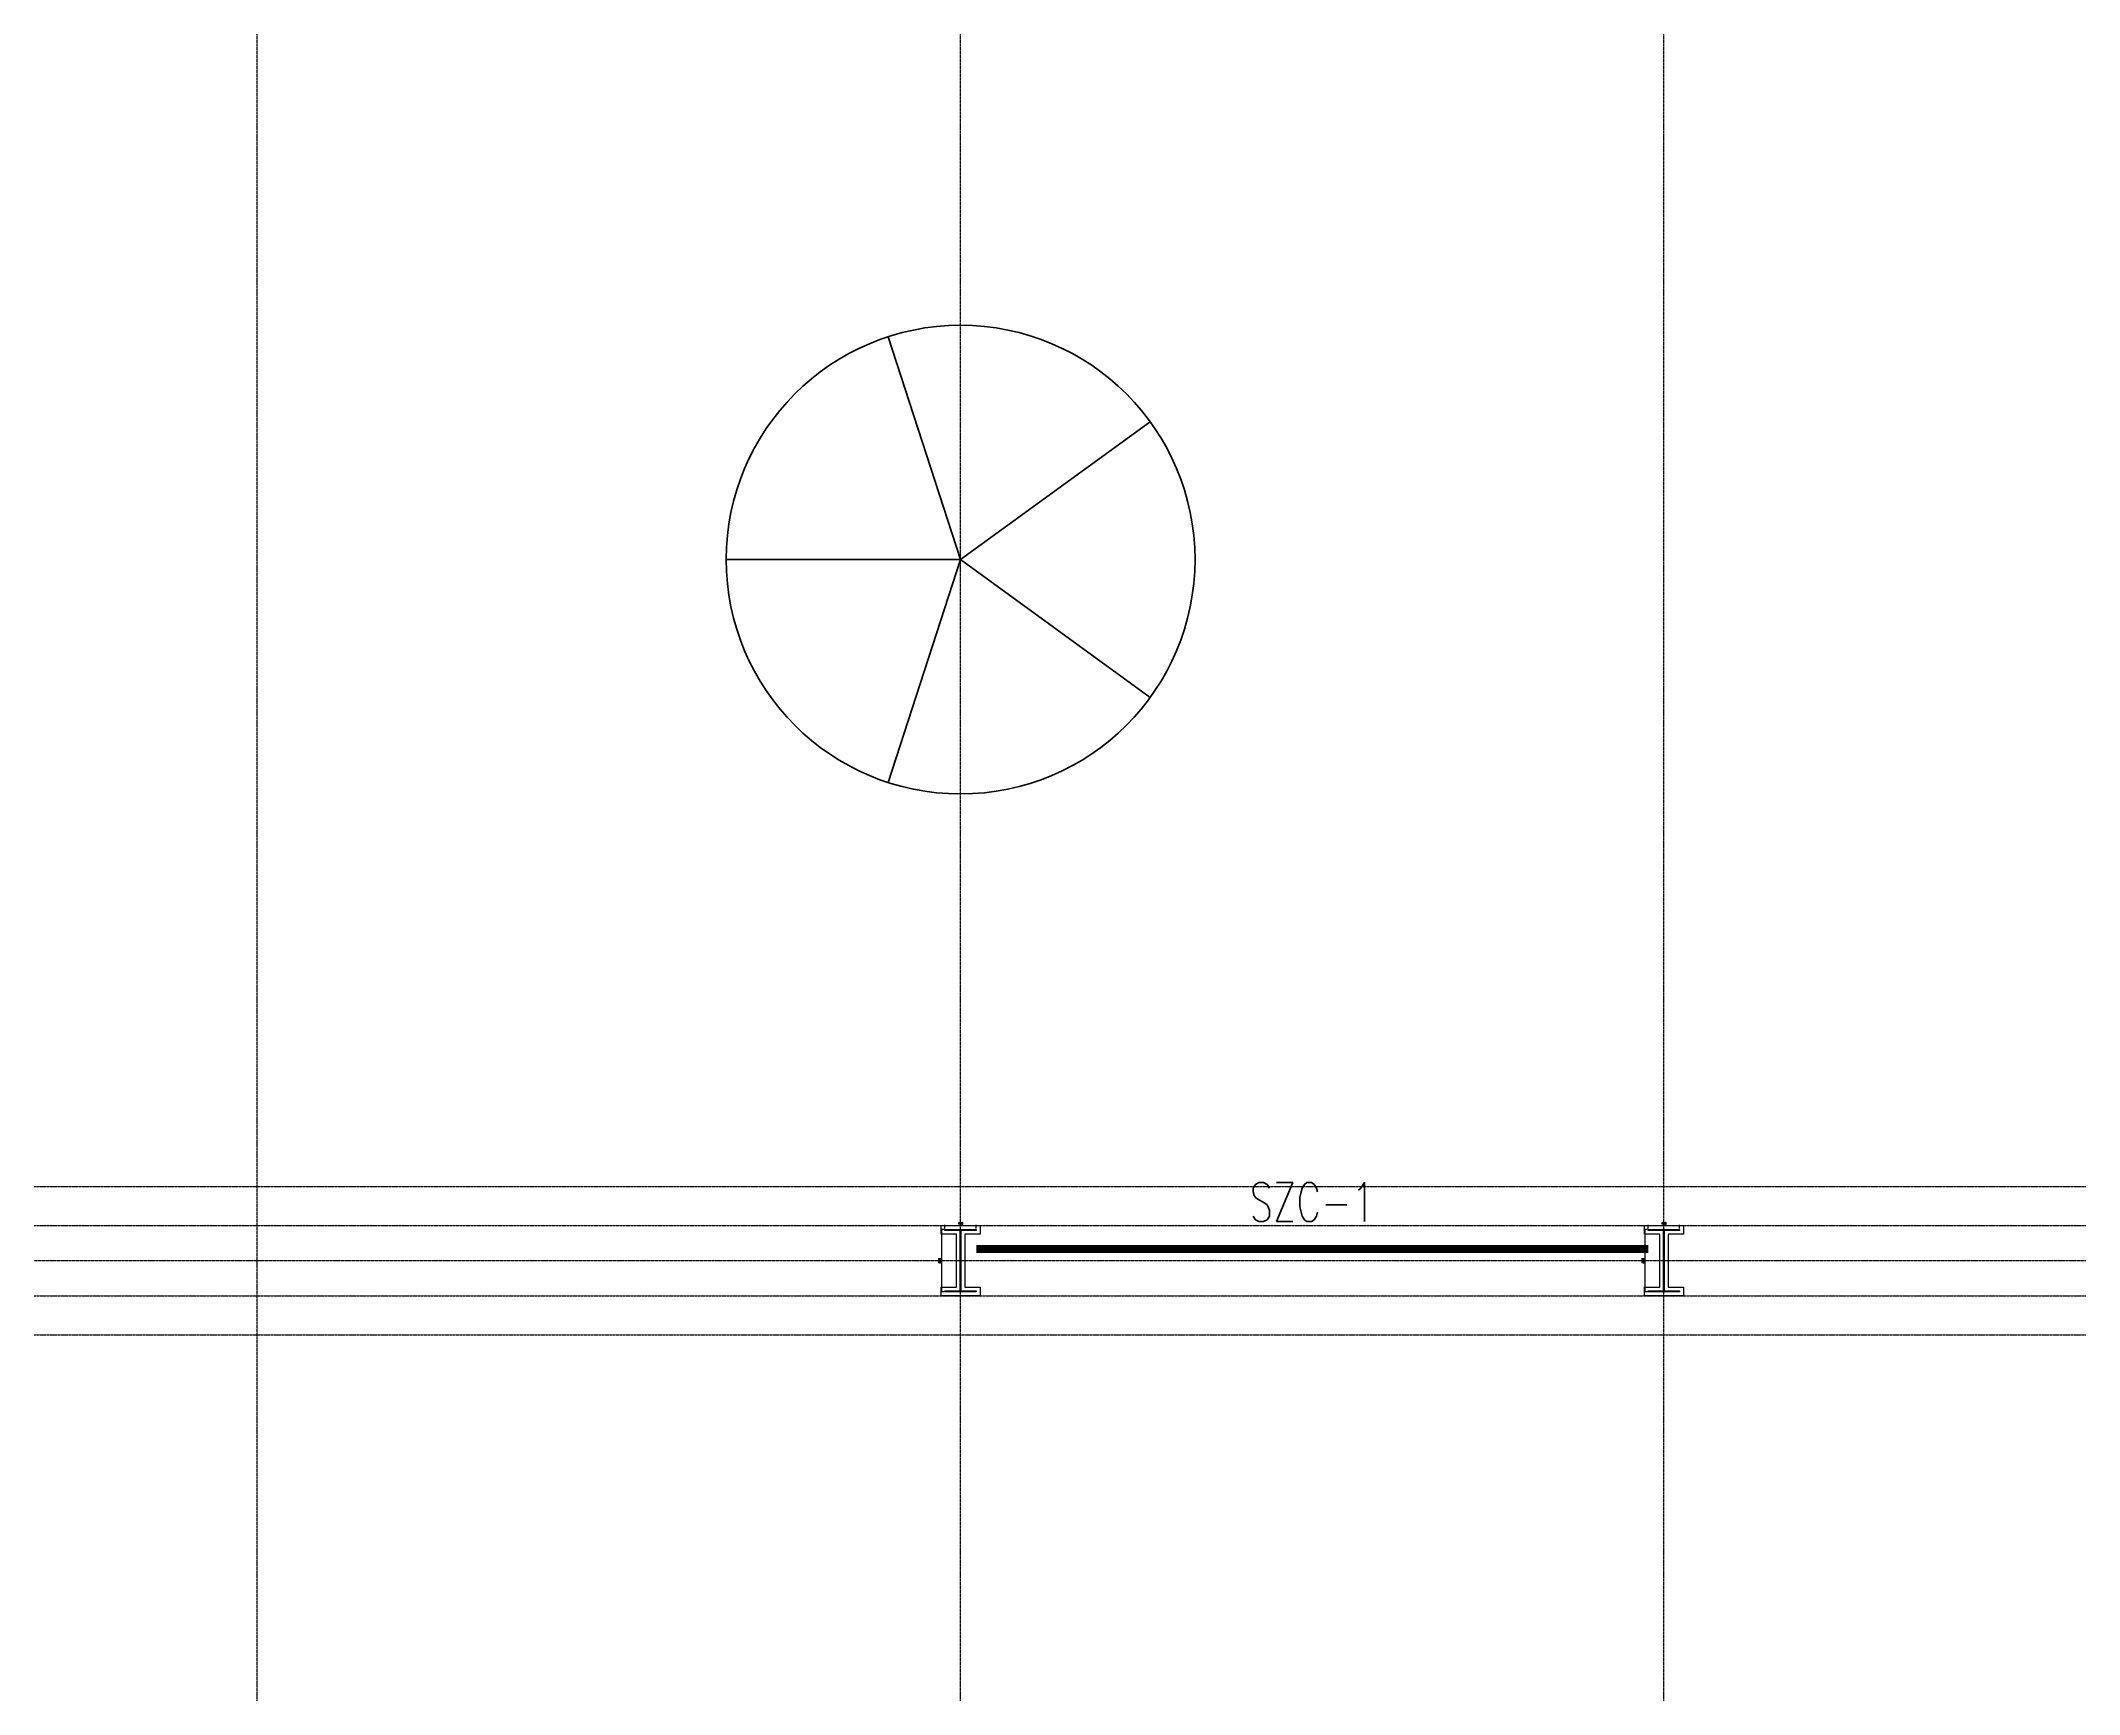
# Model space of a CAD drawing. Extents: x -954573 to 446329, y 489853 to 1226784.
# Drawn here: x -293625 to -267539, y 561320 to 582487 of the extents above; entities that cross this region are included whole.
import ezdxf
from ezdxf.enums import TextEntityAlignment as Align

# ---------------------------------------------------------------- set-up
doc = ezdxf.new("R2010")
doc.units = 0
doc.header["$LTSCALE"] = 10
doc.header["$MEASUREMENT"] = 0
for name, pattern in [('10平面$0$CENTER', [2, 1.25, -0.25, 0.25, -0.25]), ('10平面$0$DOTE', [2.4200000000000004, 2, -0.2, 0.02, -0.2]), ('10平面$1$DASH', [0.35, 0.25, -0.1])]:
    doc.linetypes.add(name, pattern=pattern)
doc.layers.get('Defpoints').update_dxf_attribs({"color": 210})
for name, color, linetype in [('10平面$0$A-AXIS-DOTE', 8, '10平面$0$DOTE'), ('10平面$0$A-AXIS-DP', 8, 'Continuous'), ('10平面$0$A-HATCH-2', 8, 'Continuous'), ('10平面$0$A-LIN-V', 8, 'Continuous'), ('10平面$0$A-WINDOW', 8, 'Continuous'), ('10平面$0$AS-COLN', 8, 'Continuous'), ('10平面$0$AS-WALL', 8, 'Continuous'), ('A-LIN-V', 9, 'Continuous')]:
    doc.layers.add(name, color=color, linetype=linetype)
doc.layers.add('10平面$0$THIN', color=7, linetype='Continuous', lineweight=0)
doc.layers.add('10平面$0$柱间支撑', color=6, linetype='10平面$0$CENTER', lineweight=0)
doc.styles.add('10平面$0$_TCH_DIM_T3', font='SIMPLEX', dxfattribs={"width": 0.7058823529411765, "bigfont": 'GBCBIG'})
doc.styles.add('10平面$0$TSSD_Rein', font='tj-romans1.shx', dxfattribs={"width": 0.7, "bigfont": 'tj-hztxt.shx'})
doc.dimstyles.new('10平面$0$_TCH_ARCH&&10', dxfattribs={"dimtxt": 29.75, "dimasz": 10, "dimexe": 10, "dimexo": 10, "dimgap": 12.625, "dimtad": 1, "dimdec": 0, "dimzin": 0, "dimdsep": 46, "dimtxsty": '10平面$0$_TCH_DIM_T3', "dimblk": '10平面$0$_ArchTick', "dimcen": 0.09, "dimclrt": 7, "dimazin": 2, "dimtfac": 1, "dimtdec": 0, "dimtix": 1, "dimtmove": 2, "dimatfit": 3, "dimfxl": 0, "dimtolj": 1, "dimtzin": 0, "dimarcsym": 0})

# ---------------------------------------------------------------- blocks, each defined once
blk = doc.blocks.new('10平面$0$dote')
at = {"layer": '10平面$0$A-AXIS-DOTE', "ltscale": 2}
for p, q in [((-52117.79967473086, -264079.9999961853), (-52117.79967473075, -75950)), ((-70117.79967473086, -264079.9999961853), (-70117.79967473092, -178599.9999961853)), ((-61117.79967473086, -264079.9999961853), (-61117.79967473092, -178599.9999961853)), ((98696.38485717773, -237950.0000000029), (-97273.61514282227, -237950.0000000019))]:
    blk.add_line(p, q, dxfattribs=at)
blk = doc.blocks.new('10平面$0$4324324')
at = {"layer": '10平面$0$A-HATCH-2', "linetype": '10平面$1$DASH'}
for p, q in [((-313054.1845319091, 567819.9999928264), (-128854.1845319089, 567819.9999983251)), ((-313054.1845319091, 567319.9999928264), (-128854.1845319088, 567319.999998325)), ((-313054.1845319091, 566419.8959994324), (-128854.1845319088, 566419.8959939337)), ((-313054.1845319091, 565919.8959994324), (-128854.1845319089, 565919.8959939338))]:
    blk.add_line(p, q, dxfattribs=at)
blk = doc.blocks.new('10平面$0$w4324324')
at = {"layer": '10平面$0$A-HATCH-2', "lineweight": 60}
for p, q in [((-1694760.399681418, 683604.9999961873), (-1694760.399681418, 686604.9999961873)), ((-1694760.399681418, 683604.9999961875), (-1697613.569230303, 684532.0509793123)), ((-1694760.399681418, 683604.9999961873), (-1691907.230132533, 684532.0509793122)), ((-1694760.399681418, 683604.9999961874), (-1696523.755438295, 681177.9490130626)), ((-1694760.399681418, 683604.9999961874), (-1692997.043924541, 681177.9490130625))]:
    blk.add_line(p, q, dxfattribs=at)
blk.add_circle((-1694760.399681418, 683604.9999961873), 3000, dxfattribs=at)
blk = doc.blocks.new('10平面$0$342343')
at = {"layer": '10平面$0$A-LIN-V'}
blk.add_blockref('10平面$0$w4324324', (1048660.399681422, 81555.6676205147), dxfattribs=at)
blk = doc.blocks.new('10平面$0$_ArchTick')
at = {"color": 0, "linetype": 'ByBlock', "const_width": 0.4}
blk.add_lwpolyline([(-0.5, -0.5), (0.5, 0.5)], dxfattribs=at)
blk = doc.blocks.new('*D3408')
at = {"layer": '10平面$0$A-AXIS-DP', "color": 0, "lineweight": -2}
for p, q in [((-165054.1845319085, 621029.9999961833), (-165054.1845319085, 621078.7499961833)), ((-165054.1845319085, 621068.7499961833), (-164654.1845319085, 621068.7499961833)), ((-164654.1845319085, 621029.9999961833), (-164654.1845319085, 621078.7499961833))]:
    blk.add_line(p, q, dxfattribs=at)
at = {"layer": 'Defpoints', "color": 0}
for p in [(-165054.1845319085, 621019.9999961833), (-164654.1845319085, 621068.7499961833), (-164654.1845319085, 621019.9999961833)]:
    blk.add_point(p, dxfattribs=at)
at = {"layer": '10平面$0$A-AXIS-DP', "color": 0, "lineweight": -2, "xscale": 10, "yscale": 10, "zscale": 10, "rotation": 180}
blk.add_blockref('10平面$0$_ArchTick', (-165054.1845319085, 621068.7499961833), dxfattribs=at)
at = {"layer": '10平面$0$A-AXIS-DP', "color": 0, "lineweight": -2, "xscale": 10, "yscale": 10, "zscale": 10}
blk.add_blockref('10平面$0$_ArchTick', (-164654.1845319085, 621068.7499961833), dxfattribs=at)
at = {"layer": '10平面$0$A-AXIS-DP', "color": 7, "insert": (-164854.1845319085, 621096.2499961833), "char_height": 29.75, "attachment_point": 5, "style": '10平面$0$_TCH_DIM_T3'}
blk.add_mtext('\\A1;400', dxfattribs=at)
blk = doc.blocks.new('*D3409')
at = {"layer": '10平面$0$A-AXIS-DP', "color": 0, "lineweight": -2}
for p, q in [((-165064.1845319085, 621019.9999961836), (-165105.4345319085, 621019.9999961836)), ((-165095.4345319085, 620219.9999961836), (-165095.4345319085, 621019.9999961836)), ((-165064.1845319085, 620219.9999961836), (-165105.4345319085, 620219.9999961836))]:
    blk.add_line(p, q, dxfattribs=at)
at = {"layer": 'Defpoints', "color": 0}
for p in [(-165095.4345319085, 621019.9999961836), (-165054.1845319085, 621019.9999961836), (-165054.1845319085, 620219.9999961836)]:
    blk.add_point(p, dxfattribs=at)
at = {"layer": '10平面$0$A-AXIS-DP', "color": 0, "lineweight": -2, "xscale": 10, "yscale": 10, "zscale": 10}
for p, rotation in [((-165095.4345319085, 621019.9999961836), 90), ((-165095.4345319085, 620219.9999961836), 270)]:
    blk.add_blockref('10平面$0$_ArchTick', p, dxfattribs=dict(at, rotation=rotation))
at = {"layer": '10平面$0$A-AXIS-DP', "color": 7, "insert": (-165122.9345319083, 620619.9999961834), "char_height": 29.75, "attachment_point": 5, "rotation": 90, "style": '10平面$0$_TCH_DIM_T3'}
blk.add_mtext('\\A1;800', dxfattribs=at)
blk = doc.blocks.new('10平面$0$23124232432')
at = {"layer": '10平面$0$柱间支撑', "const_width": 100}
blk.add_lwpolyline([(-273054.1845319089, 567019.9999961823), (-281654.1845319089, 567019.9999961823)], dxfattribs=at)
at = {"layer": '10平面$0$THIN', "style": '10平面$0$TSSD_Rein', "width": 0.7}
blk.add_text('SZC-1', height=500, dxfattribs=at).set_placement((-277354.1845319089, 567219.9999961823), align=Align.BOTTOM_CENTER)
blk = doc.blocks.new('10平面$0$w42343243')
at = {"layer": '10平面$0$A-HATCH-2'}
blk.add_lwpolyline([(-165104.1845319085, 621069.9999961833), (-164604.1845319085, 621069.9999961833), (-164604.1845319085, 620957.9999961833), (-164800.1845319085, 620957.9999961833), (-164800.1845319085, 620281.9999961833), (-164604.1845319085, 620281.9999961833), (-164604.1845319085, 620169.9999961833), (-165104.1845319085, 620169.9999961833), (-165104.1845319085, 620281.9999961833), (-164908.1845319085, 620281.9999961833), (-164908.1845319085, 620957.9999961833), (-165104.1845319085, 620957.9999961833)], close=True, dxfattribs=at)
at = {"layer": '10平面$0$AS-COLN', "color": 3}
blk.add_lwpolyline([(-165054.1845319085, 621019.9999961833), (-164654.1845319085, 621019.9999961833), (-164654.1845319085, 621007.9999961833), (-164850.1845319085, 621007.9999961833), (-164850.1845319085, 620231.9999961833), (-164654.1845319085, 620231.9999961833), (-164654.1845319085, 620219.9999961833), (-165054.1845319085, 620219.9999961833), (-165054.1845319085, 620231.9999961833), (-164858.1845319085, 620231.9999961833), (-164858.1845319085, 621007.9999961833), (-165054.1845319085, 621007.9999961833)], close=True, dxfattribs=at)
at = {"layer": '10平面$0$A-AXIS-DP'}
for p1, p2, distance, picture, middle in [((-165054.1845319085, 621019.9999961833), (-164654.1845319085, 621019.9999961833), 48.75, '*D3408', (-164854.1845319085, 621096.2499961833)), ((-165054.1845319085, 620219.9999961833), (-165054.1845319085, 621019.9999961833), 41.25, '*D3409', (-165122.9345319083, 620619.9999961834))]:
    dim = blk.add_aligned_dim(p1=p1, p2=p2, distance=distance, dimstyle='10平面$0$_TCH_ARCH&&10', dxfattribs=at)
    dim.commit()
    dim.dimension.update_dxf_attribs({"geometry": picture, "text_midpoint": middle})
blk = doc.blocks.new('10平面$0$42343')
at = {"layer": '10平面$0$A-WINDOW'}
for p in [(-117000.0000000005, -53750.00000000081), (-108000.0000000003, -53750.00000000058)]:
    blk.add_blockref('10平面$0$w42343243', p, dxfattribs=at)
blk = doc.blocks.new('10平面')
at = {"layer": '10平面$0$A-LIN-V', "rotation": 90}
blk.add_blockref('10平面$0$342343', (483306.483084793, 1221944.999996195), dxfattribs=at)
at = {"layer": '10平面$0$A-WINDOW'}
for name, p in [('10平面$0$42343', (5.820766091346741e-11, 0)), ('10平面$0$4324324', (0, 0))]:
    blk.add_blockref(name, p, dxfattribs=at)
at = {"layer": '10平面$0$AS-WALL'}
blk.add_blockref('10平面$0$dote', (-220736.3848571777, 804819.9999961853), dxfattribs=at)
at = {"layer": '10平面$0$柱间支撑'}
blk.add_blockref('10平面$0$23124232432', (0, 0), dxfattribs=at)

msp = doc.modelspace()

# ---------------------------------------------------------------- block references
at = {"layer": 'A-LIN-V'}
msp.add_blockref('10平面', (0, 0), dxfattribs=at)

doc.saveas('drawing.dxf')
